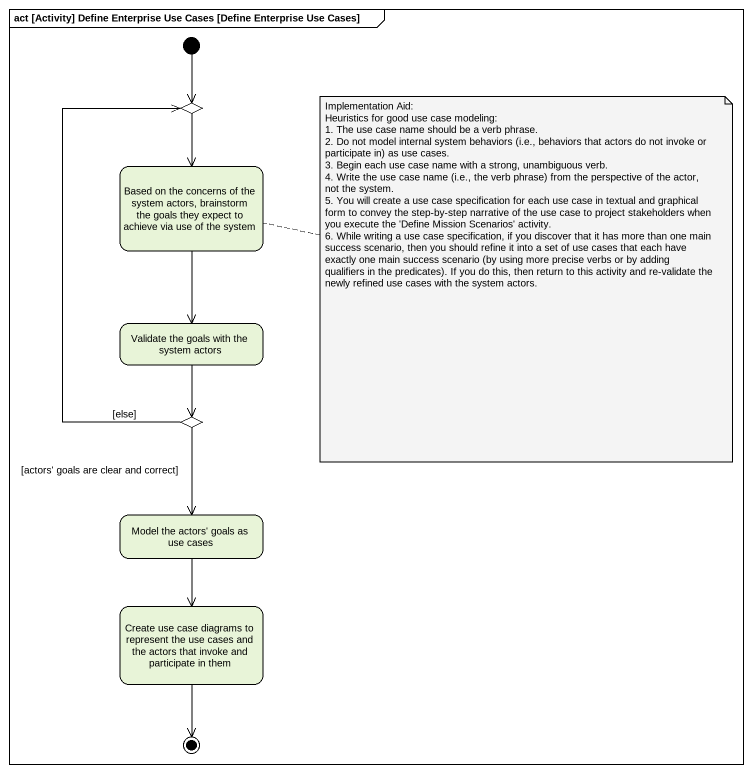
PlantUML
@startuml
mainframe act [Activity] Define Enterprise Use Cases [Define Enterprise Use Cases]
hide empty description
state choice1 <<choice>>
state "Based on the concerns of the system actors, brainstorm the goals they expect to achieve via use of the system" as Based_on_the_concerns_of
state "Validate the goals with the system actors" as Validate_the_goals_with_the
state choice2 <<choice>>
state "Model the actors' goals as use cases" as Model_the_actors_goals_as
state "Create use case diagrams to represent the use cases and the actors that invoke and participate in them" as Create_use_case_diagrams_to
[*] --> choice1
choice1 --> Based_on_the_concerns_of
Based_on_the_concerns_of --> Validate_the_goals_with_the
Validate_the_goals_with_the --> choice2
choice2 -up-> choice1 : [else]
choice2 --> Model_the_actors_goals_as : [actors' goals are clear and correct]
Model_the_actors_goals_as --> Create_use_case_diagrams_to
Create_use_case_diagrams_to --> [*]
note right of Based_on_the_concerns_of
  Implementation Aid:
  Heuristics for good use case modeling:
  1. The use case name should be a verb phrase.
  2. Do not model internal system behaviors (i.e., behaviors that actors do not invoke or participate in) as use cases.
  3. Begin each use case name with a strong, unambiguous verb.
  4. Write the use case name (i.e., the verb phrase) from the perspective of the actor, not the system.
  5. You will create a use case specification for each use case in textual and graphical form to convey the step-by-step narrative of the use case to project stakeholders when you execute the 'Define Mission Scenarios' activity.
  6. While writing a use case specification, if you discover that it has more than one main success scenario, then you should refine it into a set of use cases that each have exactly one main success scenario (by using more precise verbs or by adding qualifiers in the predicates). If you do this, then return to this activity and re-validate the newly refined use cases with the system actors.
end note
@enduml
